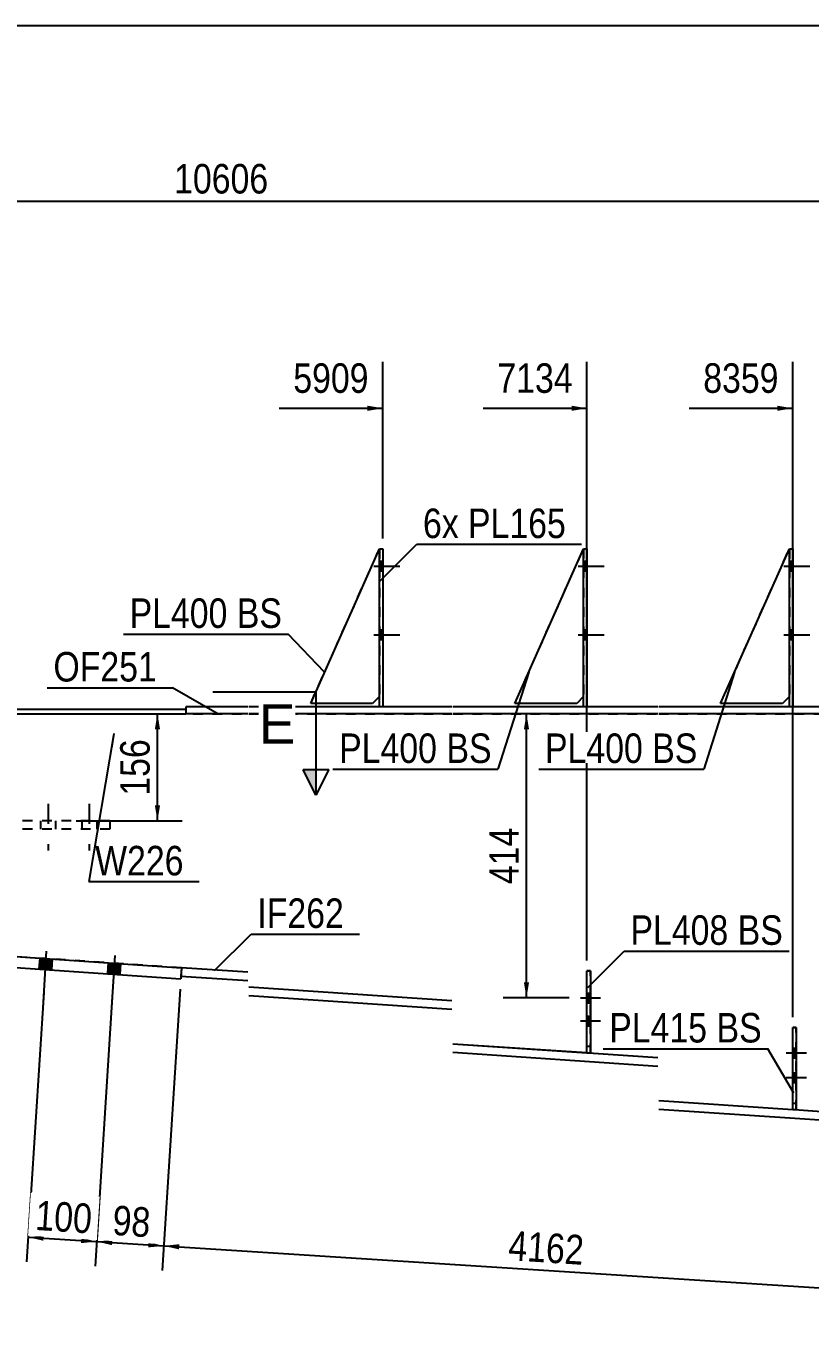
# Model space of a CAD drawing. Header units: millimetres. Extents: x -47 to 355, y -199 to 78.
# Drawn here: x 122.4 to 198.4, y -47.1 to 78.4 of the extents above; entities that cross this region are included whole.
import ezdxf

# ---------------------------------------------------------------- set-up
doc = ezdxf.new("R2010")
doc.units = ezdxf.units.MM
doc.linetypes.add('DXK_LINE_DOT1', pattern=[1.8814, 0.9407, -0.9407])
doc.linetypes.add('DXK_LINE_DOT2', pattern=[3.9198, 1.9599, -1.9599])
doc.styles.add('Arial', font='ARIAL.TTF', dxfattribs={"height": 0.2})
doc.styles.add('Arial Narrow', font='ARIALN.TTF', dxfattribs={"height": 0.2})

# ---------------------------------------------------------------- blocks, each defined once
blk = doc.blocks.new('Unknown-627304503-1201')
at = {"color": 5, "linetype": 'Continuous'}
blk.add_line((355.18, 78.44), (-44.82, 78.44), dxfattribs=at)
blk = doc.blocks.new('Bolt-627304503-1585 - 1579')
at = {"linetype": 'Continuous'}
for points in [[(176.8, 25.53), (176.8, 26.47), (176.46, 26.47), (176.46, 25.53)], [(176.8, 25.53), (176.8, 26.47), (176.46, 26.47), (176.46, 25.53)], [(176.8, 25.53), (176.8, 26.47), (176.46, 26.47), (176.46, 25.53)], [(176.8, 18.87), (176.8, 19.8), (176.46, 19.8), (176.46, 18.87)], [(176.8, 18.87), (176.8, 19.8), (176.46, 19.8), (176.46, 18.87)], [(176.8, 18.87), (176.8, 19.8), (176.46, 19.8), (176.46, 18.87)]]:
    blk.add_hatch(color=3, dxfattribs=at).paths.add_polyline_path(points)
at = {"color": 3, "linetype": 'Continuous'}
for p, q in [((176.46, 26.47), (176.8, 26.47)), ((176.46, 26.47), (176.8, 26.47)), ((176.46, 26.47), (176.8, 26.47)), ((175.93, 26), (178.46, 26)), ((175.93, 26), (178.46, 26)), ((175.93, 26), (178.46, 26)), ((176.46, 25.53), (176.8, 25.53)), ((176.46, 25.53), (176.8, 25.53)), ((176.46, 25.53), (176.8, 25.53)), ((175.93, 19.33), (178.46, 19.33)), ((175.93, 19.33), (178.46, 19.33)), ((175.93, 19.33), (178.46, 19.33)), ((176.46, 19.8), (176.8, 19.8)), ((176.46, 19.8), (176.8, 19.8)), ((176.46, 19.8), (176.8, 19.8)), ((176.46, 18.87), (176.8, 18.87)), ((176.46, 18.87), (176.8, 18.87)), ((176.46, 18.87), (176.8, 18.87))]:
    blk.add_line(p, q, dxfattribs=at)
blk = doc.blocks.new('Bolt-627304503-1601 - 1579')
at = {"color": 3, "linetype": 'DXK_LINE_DOT2'}
for p, q in [((120.52, 2.93), (120.52, -1.6)), ((124.52, 2.93), (124.52, -1.6)), ((128.52, 2.93), (128.52, -1.6)), ((119.78, 1.27), (119.78, 0.47)), ((121.25, 1.27), (121.25, 0.47)), ((123.78, 1.27), (123.78, 0.47)), ((125.25, 1.27), (125.25, 0.47)), ((127.78, 1.27), (127.78, 0.47)), ((129.25, 1.27), (129.25, 0.47))]:
    blk.add_line(p, q, dxfattribs=at)
blk = doc.blocks.new('Part-627304503-1978 - 1579')
at = {"color": 2, "linetype": 'Continuous'}
for p, q in [((196.76, -26.79), (196.76, -18.79)), ((196.76, -18.79), (197.1, -18.79)), ((197.1, -18.79), (197.1, -26.79)), ((197.1, -26.79), (196.76, -26.79))]:
    blk.add_line(p, q, dxfattribs=at)
at = {"color": 7, "linetype": 'DXK_LINE_DOT1'}
blk.add_line((196.76, -26.12), (197.1, -26.12), dxfattribs=at)
blk = doc.blocks.new('Part-627304503-1909 - 1579')
at = {"color": 2, "linetype": 'Continuous'}
for p, q in [((169.8, 12.67), (176.46, 27.67)), ((175.8, 12.67), (169.8, 12.67)), ((176.46, 13.33), (175.8, 12.67))]:
    blk.add_line(p, q, dxfattribs=at)
at = {"color": 7, "linetype": 'DXK_LINE_DOT1'}
blk.add_line((176.46, 27.67), (176.46, 13.33), dxfattribs=at)
blk = doc.blocks.new('Part-627304503-1776 - 1579')
at = {"color": 2, "linetype": 'Continuous'}
for p, q in [((176.46, 12.33), (176.46, 27.67)), ((176.46, 27.67), (176.8, 27.67)), ((176.8, 27.67), (176.8, 12.33)), ((176.8, 12.33), (176.46, 12.33))]:
    blk.add_line(p, q, dxfattribs=at)
blk = doc.blocks.new('Bolt-627304503-1586 - 1579')
at = {"linetype": 'Continuous'}
for points in [[(196.76, 25.53), (196.76, 26.47), (196.43, 26.47), (196.43, 25.53)], [(196.76, 25.53), (196.76, 26.47), (196.43, 26.47), (196.43, 25.53)], [(196.76, 25.53), (196.76, 26.47), (196.43, 26.47), (196.43, 25.53)], [(196.76, 18.87), (196.76, 19.8), (196.43, 19.8), (196.43, 18.87)], [(196.76, 18.87), (196.76, 19.8), (196.43, 19.8), (196.43, 18.87)], [(196.76, 18.87), (196.76, 19.8), (196.43, 19.8), (196.43, 18.87)]]:
    blk.add_hatch(color=3, dxfattribs=at).paths.add_polyline_path(points)
at = {"color": 3, "linetype": 'Continuous'}
for p, q in [((196.43, 26.47), (196.76, 26.47)), ((196.43, 26.47), (196.76, 26.47)), ((196.43, 26.47), (196.76, 26.47)), ((195.9, 26), (198.43, 26)), ((195.9, 26), (198.43, 26)), ((195.9, 26), (198.43, 26)), ((196.43, 25.53), (196.76, 25.53)), ((196.43, 25.53), (196.76, 25.53)), ((196.43, 25.53), (196.76, 25.53)), ((195.9, 19.33), (198.43, 19.33)), ((195.9, 19.33), (198.43, 19.33)), ((195.9, 19.33), (198.43, 19.33)), ((196.43, 19.8), (196.76, 19.8)), ((196.43, 19.8), (196.76, 19.8)), ((196.43, 19.8), (196.76, 19.8)), ((196.43, 18.87), (196.76, 18.87)), ((196.43, 18.87), (196.76, 18.87)), ((196.43, 18.87), (196.76, 18.87))]:
    blk.add_line(p, q, dxfattribs=at)
blk = doc.blocks.new('Bolt-627304503-1589 - 1579')
at = {"linetype": 'Continuous'}
for points in [[(157, 25.53), (157, 26.47), (156.66, 26.47), (156.66, 25.53)], [(157, 25.53), (157, 26.47), (156.66, 26.47), (156.66, 25.53)], [(157, 25.53), (157, 26.47), (156.66, 26.47), (156.66, 25.53)], [(157, 18.87), (157, 19.8), (156.66, 19.8), (156.66, 18.87)], [(157, 18.87), (157, 19.8), (156.66, 19.8), (156.66, 18.87)], [(157, 18.87), (157, 19.8), (156.66, 19.8), (156.66, 18.87)]]:
    blk.add_hatch(color=3, dxfattribs=at).paths.add_polyline_path(points)
at = {"color": 3, "linetype": 'Continuous'}
for p, q in [((156.66, 26.47), (157, 26.47)), ((156.66, 26.47), (157, 26.47)), ((156.66, 26.47), (157, 26.47)), ((156.13, 26), (158.66, 26)), ((156.13, 26), (158.66, 26)), ((156.13, 26), (158.66, 26)), ((156.66, 25.53), (157, 25.53)), ((156.66, 25.53), (157, 25.53)), ((156.66, 25.53), (157, 25.53)), ((156.13, 19.33), (158.66, 19.33)), ((156.13, 19.33), (158.66, 19.33)), ((156.13, 19.33), (158.66, 19.33)), ((156.66, 19.8), (157, 19.8)), ((156.66, 19.8), (157, 19.8)), ((156.66, 19.8), (157, 19.8)), ((156.66, 18.87), (157, 18.87)), ((156.66, 18.87), (157, 18.87)), ((156.66, 18.87), (157, 18.87))]:
    blk.add_line(p, q, dxfattribs=at)
blk = doc.blocks.new('Bolt-627304503-1593 - 1579')
at = {"color": 3, "linetype": 'DXK_LINE_DOT2'}
for p, q in [((176.16, -15.91), (178.36, -15.91)), ((176.8, -15.45), (177.13, -15.45)), ((176.8, -16.38), (177.13, -16.38)), ((176.16, -18.14), (178.36, -18.14)), ((176.8, -17.68), (177.13, -17.68)), ((176.8, -18.61), (177.13, -18.61))]:
    blk.add_line(p, q, dxfattribs=at)
blk = doc.blocks.new('Part-627304503-1658 - 1579')
at = {"color": 2, "linetype": 'Continuous'}
for p, q in [((150, 12.67), (156.66, 27.67)), ((156, 12.67), (150, 12.67)), ((156.66, 13.33), (156, 12.67))]:
    blk.add_line(p, q, dxfattribs=at)
at = {"color": 7, "linetype": 'DXK_LINE_DOT1'}
blk.add_line((156.66, 27.67), (156.66, 13.33), dxfattribs=at)
blk = doc.blocks.new('Bolt-627304503-1594 - 1579')
at = {"color": 3, "linetype": 'DXK_LINE_DOT2'}
for p, q in [((196.13, -21.26), (198.33, -21.26)), ((196.76, -20.79), (197.1, -20.79)), ((196.76, -21.73), (197.1, -21.73)), ((196.13, -23.65), (198.33, -23.65)), ((196.76, -23.19), (197.1, -23.19)), ((196.76, -24.12), (197.1, -24.12))]:
    blk.add_line(p, q, dxfattribs=at)
blk = doc.blocks.new('Part-627304503-1904 - 1579')
at = {"color": 2, "linetype": 'Continuous'}
for p, q in [((189.76, 12.67), (196.43, 27.67)), ((195.76, 12.67), (189.76, 12.67)), ((196.43, 13.33), (195.76, 12.67))]:
    blk.add_line(p, q, dxfattribs=at)
at = {"color": 7, "linetype": 'DXK_LINE_DOT1'}
blk.add_line((196.43, 27.67), (196.43, 13.33), dxfattribs=at)
blk = doc.blocks.new('Bolt-627304503-1599 - 1579')
at = {"linetype": 'Continuous'}
for points in [[(176.8, -15.45), (176.8, -16.38), (177.13, -16.38), (177.13, -15.45)], [(176.8, -17.68), (176.8, -18.61), (177.13, -18.61), (177.13, -17.68)]]:
    blk.add_hatch(color=3, dxfattribs=at).paths.add_polyline_path(points)
at = {"color": 3, "linetype": 'Continuous'}
for p, q in [((176.26, -15.91), (177.13, -15.91)), ((176.8, -15.45), (177.13, -15.45)), ((176.8, -16.38), (177.13, -16.38)), ((176.26, -18.14), (177.13, -18.14)), ((176.8, -17.68), (177.13, -17.68)), ((176.8, -18.61), (177.13, -18.61))]:
    blk.add_line(p, q, dxfattribs=at)
blk = doc.blocks.new('Bolt-627304503-1600 - 1579')
at = {"linetype": 'Continuous'}
for points in [[(197.1, -21.73), (197.1, -20.79), (196.76, -20.79), (196.76, -21.73)], [(197.1, -24.12), (197.1, -23.19), (196.76, -23.19), (196.76, -24.12)]]:
    blk.add_hatch(color=3, dxfattribs=at).paths.add_polyline_path(points)
at = {"color": 3, "linetype": 'Continuous'}
for p, q in [((196.23, -21.26), (197.1, -21.26)), ((196.76, -20.79), (197.1, -20.79)), ((196.76, -21.73), (197.1, -21.73)), ((196.23, -23.65), (197.1, -23.65)), ((196.76, -23.19), (197.1, -23.19)), ((196.76, -24.12), (197.1, -24.12))]:
    blk.add_line(p, q, dxfattribs=at)
blk = doc.blocks.new('Part-627304503-1993 - 1579')
at = {"color": 2, "linetype": 'Continuous'}
for p, q in [((176.8, -21.28), (176.8, -13.28)), ((176.8, -13.28), (177.13, -13.28)), ((177.13, -13.28), (177.13, -21.28)), ((177.13, -21.28), (176.8, -21.28))]:
    blk.add_line(p, q, dxfattribs=at)
at = {"color": 7, "linetype": 'DXK_LINE_DOT1'}
blk.add_line((176.8, -20.61), (177.13, -20.61), dxfattribs=at)
blk = doc.blocks.new('Bolt-627304503-1602 - 1579')
at = {"linetype": 'Continuous'}
for points in [[(123.64, -13.13), (124.84, -13.2), (124.91, -12.14), (123.71, -12.06)], [(123.64, -13.13), (124.84, -13.2), (124.91, -12.14), (123.71, -12.06)], [(123.64, -13.13), (124.84, -13.2), (124.91, -12.14), (123.71, -12.06)], [(123.64, -13.13), (124.84, -13.2), (124.91, -12.14), (123.71, -12.06)], [(130.29, -13.55), (131.49, -13.63), (131.56, -12.56), (130.36, -12.49)], [(130.29, -13.55), (131.49, -13.63), (131.56, -12.56), (130.36, -12.49)], [(130.29, -13.55), (131.49, -13.63), (131.56, -12.56), (130.36, -12.49)], [(130.29, -13.55), (131.49, -13.63), (131.56, -12.56), (130.36, -12.49)]]:
    blk.add_hatch(color=3, dxfattribs=at).paths.add_polyline_path(points)
at = {"color": 3, "linetype": 'Continuous'}
for p, q in [((123.71, -12.06), (123.64, -13.13)), ((123.71, -12.06), (123.64, -13.13)), ((123.71, -12.06), (123.64, -13.13)), ((123.71, -12.06), (123.64, -13.13)), ((124.35, -11.38), (123.97, -17.42)), ((124.35, -11.38), (123.97, -17.42)), ((124.35, -11.38), (123.97, -17.42)), ((124.35, -11.38), (123.97, -17.42)), ((124.91, -12.14), (124.84, -13.2)), ((124.91, -12.14), (124.84, -13.2)), ((124.91, -12.14), (124.84, -13.2)), ((124.91, -12.14), (124.84, -13.2)), ((130.36, -12.49), (130.29, -13.55)), ((130.36, -12.49), (130.29, -13.55)), ((130.36, -12.49), (130.29, -13.55)), ((130.36, -12.49), (130.29, -13.55)), ((131.01, -11.81), (130.62, -17.85)), ((131.01, -11.81), (130.62, -17.85)), ((131.01, -11.81), (130.62, -17.85)), ((131.01, -11.81), (130.62, -17.85)), ((131.56, -12.56), (131.49, -13.63)), ((131.56, -12.56), (131.49, -13.63)), ((131.56, -12.56), (131.49, -13.63)), ((131.56, -12.56), (131.49, -13.63))]:
    blk.add_line(p, q, dxfattribs=at)
blk = doc.blocks.new('Part-627304503-1771 - 1579')
at = {"color": 2, "linetype": 'Continuous'}
for p, q in [((196.43, 12.33), (196.43, 27.67)), ((196.43, 27.67), (196.76, 27.67)), ((196.76, 27.67), (196.76, 12.33)), ((196.76, 12.33), (196.43, 12.33))]:
    blk.add_line(p, q, dxfattribs=at)
blk = doc.blocks.new('Part-627304503-1756 - 1579')
at = {"color": 2, "linetype": 'Continuous'}
for p, q in [((156.66, 12.33), (156.66, 27.67)), ((156.66, 27.67), (157, 27.67)), ((157, 27.67), (157, 12.33)), ((157, 12.33), (156.66, 12.33))]:
    blk.add_line(p, q, dxfattribs=at)
blk = doc.blocks.new('Part-627304503-1936 - 1579')
at = {"color": 7, "linetype": 'DXK_LINE_DOT1'}
for p, q in [((130.52, 1.27), (118.52, 1.27)), ((118.52, 1.27), (118.52, 0.47)), ((130.52, 1.27), (130.52, 0.47)), ((130.52, 0.47), (118.52, 0.47))]:
    blk.add_line(p, q, dxfattribs=at)
blk = doc.blocks.new('Part-627304503-1956 - 1579')
at = {"color": 7, "linetype": 'DXK_LINE_DOT1'}
for p, q in [((150, 12.67), (156.66, 27.67)), ((156, 12.67), (150, 12.67)), ((156.66, 13.33), (156, 12.67))]:
    blk.add_line(p, q, dxfattribs=at)
blk = doc.blocks.new('Part-627304503-2062 - 1579')
at = {"color": 7, "linetype": 'DXK_LINE_DOT1'}
for p, q in [((196.76, -26.77), (196.76, -18.79)), ((197.1, -18.79), (196.76, -18.79)), ((197.1, -26.79), (197.1, -18.79)), ((196.76, -26.77), (196.76, -26.79)), ((197.1, -26.79), (196.76, -26.79))]:
    blk.add_line(p, q, dxfattribs=at)
blk = doc.blocks.new('Part-627304503-2067 - 1579')
at = {"color": 7, "linetype": 'DXK_LINE_DOT1'}
for p, q in [((189.76, 12.67), (196.43, 27.67)), ((195.76, 12.67), (189.76, 12.67)), ((196.43, 13.33), (195.76, 12.67))]:
    blk.add_line(p, q, dxfattribs=at)
blk = doc.blocks.new('Part-627304503-2072 - 1579')
at = {"color": 7, "linetype": 'DXK_LINE_DOT1'}
for p, q in [((176.8, -21.26), (176.8, -13.28)), ((177.13, -13.28), (176.8, -13.28)), ((177.13, -21.28), (177.13, -13.28)), ((176.8, -21.26), (176.8, -21.28)), ((177.13, -21.28), (176.8, -21.28))]:
    blk.add_line(p, q, dxfattribs=at)
blk = doc.blocks.new('Part-627304503-2077 - 1579')
at = {"color": 7, "linetype": 'DXK_LINE_DOT1'}
for p, q in [((169.8, 12.67), (176.46, 27.67)), ((175.8, 12.67), (169.8, 12.67)), ((176.46, 13.33), (175.8, 12.67))]:
    blk.add_line(p, q, dxfattribs=at)
blk = doc.blocks.new('Part-627304503-2092 - 1579')
at = {"color": 2, "linetype": 'Continuous'}
for p, q in [((137.9, 12.07), (111.84, 12.07)), ((111.84, 11.67), (137.9, 11.67)), ((137.9, 12.07), (137.9, 11.67))]:
    blk.add_line(p, q, dxfattribs=at)
blk = doc.blocks.new('Part-627304503-2119 - 1579')
at = {"color": 2, "linetype": 'Continuous'}
for p, q in [((137.9, 12.33), (137.9, 11.67)), ((143.9, 12.33), (137.9, 12.33)), ((143.9, 11.67), (137.9, 11.67)), ((156.66, 12.33), (144, 12.33)), ((163.7, 11.67), (144, 11.67)), ((163.7, 12.33), (157, 12.33)), ((176.46, 12.33), (163.8, 12.33)), ((183.66, 11.67), (163.8, 11.67)), ((183.66, 12.33), (176.8, 12.33)), ((196.43, 12.33), (183.76, 12.33)), ((203.63, 11.67), (183.76, 11.67)), ((203.63, 12.33), (196.76, 12.33))]:
    blk.add_line(p, q, dxfattribs=at)
at = {"color": 7, "linetype": 'DXK_LINE_DOT1'}
for p, q in [((157, 12.33), (156.66, 12.33)), ((176.8, 12.33), (176.46, 12.33)), ((196.76, 12.33), (196.43, 12.33))]:
    blk.add_line(p, q, dxfattribs=at)
blk = doc.blocks.new('Part-627304503-2141 - 1579')
at = {"color": 2, "linetype": 'Continuous'}
for p, q in [((117.9, 11.67), (117.9, -11.67)), ((117.9, -11.67), (117.91, -11.67)), ((143.9, -13.42), (137.47, -12.99)), ((163.7, -16.21), (144, -14.88)), ((176.8, -21.26), (163.8, -20.39)), ((183.66, -21.73), (176.96, -21.28)), ((196.76, -26.77), (183.76, -25.9)), ((203.63, -27.24), (196.93, -26.79)), ((210.48, -31.66), (203.73, -31.21))]:
    blk.add_line(p, q, dxfattribs=at)
at = {"color": 7, "linetype": 'DXK_LINE_DOT1'}
for p, q in [((117.9, 11.67), (143.9, 11.67)), ((144, 11.67), (163.7, 11.67)), ((163.8, 11.67), (183.66, 11.67)), ((183.76, 11.67), (203.63, 11.67)), ((203.73, 11.67), (210.52, 11.67)), ((210.52, 11.67), (210.52, -31.67)), ((137.47, -12.99), (117.9, -11.67)), ((176.96, -21.28), (176.8, -21.26)), ((196.93, -26.79), (196.76, -26.77)), ((210.52, -31.67), (210.48, -31.66)), ((210.48, -31.66), (210.52, -31.67)), ((210.52, -31.67), (210.52, -31.67))]:
    blk.add_line(p, q, dxfattribs=at)
blk = doc.blocks.new('Part-627304503-2185 - 1579')
at = {"color": 2, "linetype": 'Continuous'}
for p, q in [((117.91, -11.67), (117.84, -12.73)), ((117.91, -11.67), (137.47, -12.99)), ((117.84, -12.73), (137.4, -14.05)), ((137.47, -12.99), (137.4, -14.05))]:
    blk.add_line(p, q, dxfattribs=at)
blk = doc.blocks.new('Part-627304503-2207 - 1579')
at = {"color": 7, "linetype": 'DXK_LINE_DOT1'}
for p, q in [((137.47, -12.99), (137.41, -13.79)), ((176.92, -21.28), (176.8, -21.27)), ((196.91, -26.79), (196.76, -26.78))]:
    blk.add_line(p, q, dxfattribs=at)
at = {"color": 2, "linetype": 'Continuous'}
for p, q in [((137.41, -13.79), (143.9, -14.23)), ((143.9, -13.43), (137.47, -12.99)), ((163.7, -16.21), (144, -14.88)), ((144, -15.68), (163.7, -17.01)), ((176.8, -21.27), (163.8, -20.39)), ((163.8, -21.19), (183.66, -22.53)), ((183.66, -21.73), (176.92, -21.28)), ((196.76, -26.78), (183.76, -25.9)), ((183.76, -26.7), (203.63, -28.04)), ((203.63, -27.24), (196.91, -26.79)), ((210.52, -31.67), (203.73, -31.21)), ((203.73, -32.01), (210.46, -32.46)), ((210.52, -31.67), (210.46, -32.46))]:
    blk.add_line(p, q, dxfattribs=at)
blk = doc.blocks.new('StraightDimension-627304503-11049 - 1579')
at = {"linetype": 'Continuous'}
for points in [[(137.22, -40.32), (135.74, -39.98), (137.25, -39.82)], [(208.2, -44.35), (209.68, -44.7), (208.17, -44.85)]]:
    blk.add_hatch(color=7, dxfattribs=at).paths.add_polyline_path(points)
at = {"color": 7, "linetype": 'Continuous'}
for p, q in [((137.33, -15.05), (135.59, -42.37)), ((210.4, -33.46), (209.53, -47.09)), ((135.74, -39.98), (209.68, -44.7))]:
    blk.add_line(p, q, dxfattribs=at)
at = {"color": 0}
blk.add_wipeout([(176.97, -42.46), (177.24, -38.27), (168.74, -37.73), (168.47, -41.92)], dxfattribs=at)
at = {"color": 3, "style": 'Arial Narrow'}
blk.add_text('4162', height=2.863, rotation=-3.6497, dxfattribs=at).set_placement((169.11, -41.36))
blk = doc.blocks.new('StraightDimension-627304503-11568 - 1579')
at = {"color": 7, "linetype": 'Continuous'}
blk.add_line((-2.32, 61.42), (284.96, 61.42), dxfattribs=at)
at = {"color": 0}
blk.add_wipeout([(146.49, 61.57), (146.49, 65.77), (136.15, 65.77), (136.15, 61.57)], dxfattribs=at)
at = {"color": 3, "style": 'Arial Narrow'}
blk.add_text('10606', height=2.863, dxfattribs=at).set_placement((136.75, 62.17))
blk = doc.blocks.new('StraightDimension-627304503-7479 - 1579')
at = {"linetype": 'Continuous'}
for points in [[(170.68, 10.17), (170.93, 11.67), (171.18, 10.17)], [(171.18, -14.41), (170.93, -15.91), (170.68, -14.41)]]:
    blk.add_hatch(color=7, dxfattribs=at).paths.add_polyline_path(points)
at = {"color": 7, "linetype": 'Continuous'}
for p, q in [((176.49, 11.67), (168.68, 11.67)), ((170.93, -15.91), (170.93, 11.67)), ((175.08, -15.91), (168.68, -15.91))]:
    blk.add_line(p, q, dxfattribs=at)
at = {"color": 0}
blk.add_wipeout([(170.78, 1.22), (166.58, 1.22), (166.58, -5.47), (170.78, -5.47)], dxfattribs=at)
at = {"color": 3, "style": 'Arial Narrow'}
blk.add_text('414', height=2.863, rotation=90.0002, dxfattribs=at).set_placement((170.18, -4.87))
blk = doc.blocks.new('StraightDimension-627304503-7459 - 1579')
at = {"linetype": 'Continuous'}
for points in [[(134.88, 10.17), (135.13, 11.67), (135.38, 10.17)], [(135.38, 2.77), (135.13, 1.27), (134.88, 2.77)]]:
    blk.add_hatch(color=7, dxfattribs=at).paths.add_polyline_path(points)
at = {"color": 7, "linetype": 'Continuous'}
for p, q in [((127.26, 11.67), (137.53, 11.67)), ((135.13, 1.27), (135.13, 11.67)), ((127.26, 1.27), (137.53, 1.27))]:
    blk.add_line(p, q, dxfattribs=at)
at = {"color": 0}
blk.add_wipeout([(134.98, 9.81), (130.78, 9.81), (130.78, 3.12), (134.98, 3.12)], dxfattribs=at)
at = {"color": 3, "style": 'Arial Narrow'}
blk.add_text('156', height=2.863, rotation=90.0002, dxfattribs=at).set_placement((134.38, 3.72))
blk = doc.blocks.new('StraightDimension-627304503-11050 - 1579')
at = {"linetype": 'Continuous'}
for points in [[(130.72, -39.91), (129.23, -39.56), (130.75, -39.41)], [(134.26, -39.63), (135.74, -39.98), (134.23, -40.13)]]:
    blk.add_hatch(color=7, dxfattribs=at).paths.add_polyline_path(points)
at = {"color": 7, "linetype": 'Continuous'}
for p, q in [((137.33, -15.05), (135.59, -42.37)), ((130.75, -15.82), (129.08, -41.96)), ((129.23, -39.56), (135.74, -39.98))]:
    blk.add_line(p, q, dxfattribs=at)
at = {"color": 0}
blk.add_wipeout([(134.92, -39.78), (135.19, -35.58), (130.34, -35.28), (130.07, -39.47)], dxfattribs=at)
at = {"color": 3, "style": 'Arial Narrow'}
blk.add_text('98', height=2.863, rotation=-3.6497, dxfattribs=at).set_placement((130.71, -38.91))
blk = doc.blocks.new('StraightDimension-627304503-11051 - 1579')
at = {"linetype": 'Continuous'}
for points in [[(124.06, -39.48), (122.58, -39.14), (124.09, -38.98)], [(127.75, -39.22), (129.23, -39.56), (127.72, -39.72)]]:
    blk.add_hatch(color=7, dxfattribs=at).paths.add_polyline_path(points)
at = {"color": 7, "linetype": 'Continuous'}
for p, q in [((124.1, -15.4), (122.43, -41.53)), ((130.75, -15.82), (129.08, -41.96)), ((122.58, -39.14), (129.23, -39.56))]:
    blk.add_line(p, q, dxfattribs=at)
at = {"color": 0}
blk.add_wipeout([(129.25, -39.41), (129.52, -35.22), (122.85, -34.8), (122.58, -38.99)], dxfattribs=at)
at = {"color": 3, "style": 'Arial Narrow'}
blk.add_text('100', height=2.863, rotation=-3.6497, dxfattribs=at).set_placement((123.22, -38.43))
blk = doc.blocks.new('StraightDimension-627304503-11245 - 1579')
at = {"linetype": 'Continuous'}
blk.add_hatch(color=7, dxfattribs=at).paths.add_polyline_path([(195.26, 41.57), (196.76, 41.32), (195.26, 41.07)])
at = {"color": 7, "linetype": 'Continuous'}
for p, q in [((196.76, -17.79), (196.76, 45.82)), ((186.7, 41.32), (196.76, 41.32))]:
    blk.add_line(p, q, dxfattribs=at)
at = {"color": 0}
blk.add_wipeout([(195.99, 42.22), (195.99, 46.42), (187.48, 46.42), (187.48, 42.22)], dxfattribs=at)
at = {"color": 3, "style": 'Arial Narrow'}
blk.add_text('8359', height=2.863, dxfattribs=at).set_placement((188.08, 42.82))
blk = doc.blocks.new('StraightDimension-627304503-11246 - 1579')
at = {"linetype": 'Continuous'}
blk.add_hatch(color=7, dxfattribs=at).paths.add_polyline_path([(175.3, 41.57), (176.8, 41.32), (175.3, 41.07)])
at = {"color": 7, "linetype": 'Continuous'}
for p, q in [((176.8, -12.28), (176.8, 45.82)), ((166.74, 41.32), (176.8, 41.32))]:
    blk.add_line(p, q, dxfattribs=at)
at = {"color": 0}
blk.add_wipeout([(176.02, 42.22), (176.02, 46.42), (167.51, 46.42), (167.51, 42.22)], dxfattribs=at)
at = {"color": 3, "style": 'Arial Narrow'}
blk.add_text('7134', height=2.863, dxfattribs=at).set_placement((168.11, 42.82))
blk = doc.blocks.new('StraightDimension-627304503-11247 - 1579')
at = {"linetype": 'Continuous'}
blk.add_hatch(color=7, dxfattribs=at).paths.add_polyline_path([(155.5, 41.57), (157, 41.32), (155.5, 41.07)])
at = {"color": 7, "linetype": 'Continuous'}
for p, q in [((157, 28.67), (157, 45.82)), ((146.94, 41.32), (157, 41.32))]:
    blk.add_line(p, q, dxfattribs=at)
at = {"color": 0}
blk.add_wipeout([(156.22, 42.22), (156.22, 46.42), (147.71, 46.42), (147.71, 42.22)], dxfattribs=at)
at = {"color": 3, "style": 'Arial Narrow'}
blk.add_text('5909', height=2.863, dxfattribs=at).set_placement((148.31, 42.82))
blk = doc.blocks.new('MarkSet-627304503-8466 - 1579')
at = {"color": 0}
for points in [[(182.23, 6.89), (182.23, 9.89), (172.73, 9.89), (172.73, 6.89)], [(187.52, 6.89), (187.52, 9.89), (183.13, 9.89), (183.13, 6.89)]]:
    blk.add_wipeout(points, dxfattribs=at)
for points in [[(182.23, 6.89), (182.23, 9.89), (172.73, 9.89), (172.73, 6.89)], [(187.52, 6.89), (187.52, 9.89), (183.13, 9.89), (183.13, 6.89)]]:
    blk.add_wipeout(points, dxfattribs=at)
at = {"color": 7, "linetype": 'Continuous'}
for p in [(191.12, 15.69), (172.13, 6.29)]:
    blk.add_line(p, (188.12, 6.29), dxfattribs=at)
at = {"color": 3, "style": 'Arial Narrow'}
for s, p in [('PL400', (172.73, 6.89)), ('BS', (183.13, 6.89))]:
    blk.add_text(s, height=2.863, dxfattribs=at).set_placement(p)
blk = doc.blocks.new('MarkSet-627304503-8336 - 1579')
at = {"color": 0}
for points in [[(141.93, 20), (141.93, 23), (132.43, 23), (132.43, 20)], [(147.22, 20), (147.22, 23), (142.83, 23), (142.83, 20)]]:
    blk.add_wipeout(points, dxfattribs=at)
for points in [[(141.93, 20), (141.93, 23), (132.43, 23), (132.43, 20)], [(147.22, 20), (147.22, 23), (142.83, 23), (142.83, 20)]]:
    blk.add_wipeout(points, dxfattribs=at)
at = {"color": 7, "linetype": 'Continuous'}
for p in [(131.83, 19.4), (151.35, 15.69)]:
    blk.add_line(p, (147.82, 19.4), dxfattribs=at)
at = {"color": 3, "style": 'Arial Narrow'}
for s, p in [('PL400', (132.43, 20)), ('BS', (142.83, 20))]:
    blk.add_text(s, height=2.863, dxfattribs=at).set_placement(p)
blk = doc.blocks.new('SectionMark-627304503-8149 - 1579')
at = {"linetype": 'Continuous'}
for points in [[(105.94, 6.27), (107.19, 6.27), (105.94, 3.77)], [(149.26, 6.27), (150.51, 6.27), (150.51, 3.77)]]:
    blk.add_hatch(color=30, dxfattribs=at).paths.add_polyline_path(points)
at = {"color": 30, "linetype": 'Continuous'}
for p, q in [((105.94, 13.77), (115.94, 13.77)), ((105.94, 13.77), (105.94, 3.77)), ((150.51, 13.77), (140.51, 13.77)), ((150.51, 13.77), (150.51, 3.77)), ((105.94, 3.77), (104.69, 6.27)), ((107.19, 6.27), (104.69, 6.27)), ((105.94, 3.77), (107.19, 6.27)), ((149.26, 6.27), (151.76, 6.27)), ((150.51, 3.77), (149.26, 6.27)), ((151.76, 6.27), (150.51, 3.77))]:
    blk.add_line(p, q, dxfattribs=at)
at = {"color": 0, "linetype": 'Continuous'}
for points in [[(111.5, 8.77), (111.5, 12.77), (107.94, 12.77), (107.94, 8.77)], [(148.51, 8.77), (148.51, 12.77), (144.95, 12.77), (144.95, 8.77)]]:
    blk.add_wipeout(points, dxfattribs=at)
at = {"color": 96, "linetype": 'Continuous', "style": 'Arial'}
for p in [(107.94, 8.77), (144.95, 8.77)]:
    blk.add_text('E', height=3.82, dxfattribs=at).set_placement(p)
blk = doc.blocks.new('MarkSet-627304503-8369 - 1579')
at = {"color": 0}
for points in [[(190.52, -10.76), (190.52, -7.76), (181.02, -7.76), (181.02, -10.76)], [(195.81, -10.76), (195.81, -7.76), (191.42, -7.76), (191.42, -10.76)]]:
    blk.add_wipeout(points, dxfattribs=at)
for points in [[(190.52, -10.76), (190.52, -7.76), (181.02, -7.76), (181.02, -10.76)], [(195.81, -10.76), (195.81, -7.76), (191.42, -7.76), (191.42, -10.76)]]:
    blk.add_wipeout(points, dxfattribs=at)
at = {"color": 7, "linetype": 'Continuous'}
for p, q in [((176.88, -14.89), (180.42, -11.36)), ((180.42, -11.36), (196.41, -11.36))]:
    blk.add_line(p, q, dxfattribs=at)
at = {"color": 3, "style": 'Arial Narrow'}
for s, p in [('PL408', (181.02, -10.76)), ('BS', (191.42, -10.76))]:
    blk.add_text(s, height=2.863, dxfattribs=at).set_placement(p)
blk = doc.blocks.new('MarkSet-627304503-8380 - 1579')
at = {"color": 0}
for points in [[(188.47, -20.24), (188.47, -17.24), (178.96, -17.24), (178.96, -20.24)], [(193.75, -20.24), (193.75, -17.24), (189.37, -17.24), (189.37, -20.24)]]:
    blk.add_wipeout(points, dxfattribs=at)
for points in [[(188.47, -20.24), (188.47, -17.24), (178.96, -17.24), (178.96, -20.24)], [(193.75, -20.24), (193.75, -17.24), (189.37, -17.24), (189.37, -20.24)]]:
    blk.add_wipeout(points, dxfattribs=at)
at = {"color": 7, "linetype": 'Continuous'}
for p in [(178.36, -20.84), (196.85, -25.17)]:
    blk.add_line(p, (194.35, -20.84), dxfattribs=at)
at = {"color": 3, "style": 'Arial Narrow'}
for s, p in [('PL415', (178.96, -20.24)), ('BS', (189.37, -20.24))]:
    blk.add_text(s, height=2.863, dxfattribs=at).set_placement(p)
blk = doc.blocks.new('Mark-627304503-8532 - 1579')
at = {"color": 0}
blk.add_wipeout([(137.67, -4.02), (137.67, -1.02), (129.09, -1.02), (129.09, -4.02)], dxfattribs=at)
blk.add_wipeout([(137.67, -4.02), (137.67, -1.02), (129.09, -1.02), (129.09, -4.02)], dxfattribs=at)
at = {"color": 7, "linetype": 'Continuous'}
for p, q in [((130.91, 9.74), (128.49, -4.62)), ((128.49, -4.62), (139.17, -4.62))]:
    blk.add_line(p, q, dxfattribs=at)
at = {"color": 3, "style": 'Arial Narrow'}
blk.add_text('W226', height=2.863, dxfattribs=at).set_placement((129.09, -4.02))
blk = doc.blocks.new('MarkSet-627304503-8403 - 1579')
at = {"color": 0}
for points in [[(164.36, 28.72), (164.36, 31.72), (160.89, 31.72), (160.89, 28.72)], [(174.76, 28.72), (174.76, 31.72), (165.26, 31.72), (165.26, 28.72)]]:
    blk.add_wipeout(points, dxfattribs=at)
for points in [[(164.36, 28.72), (164.36, 31.72), (160.89, 31.72), (160.89, 28.72)], [(174.76, 28.72), (174.76, 31.72), (165.26, 31.72), (165.26, 28.72)]]:
    blk.add_wipeout(points, dxfattribs=at)
at = {"color": 7, "linetype": 'Continuous'}
for p, q in [((156.75, 24.58), (160.29, 28.12)), ((160.29, 28.12), (176.26, 28.12))]:
    blk.add_line(p, q, dxfattribs=at)
at = {"color": 3, "style": 'Arial Narrow'}
for s, p in [('6x', (160.89, 28.72)), ('PL165', (165.26, 28.72))]:
    blk.add_text(s, height=2.863, dxfattribs=at).set_placement(p)
blk = doc.blocks.new('MarkSet-627304503-8477 - 1579')
at = {"color": 0}
for points in [[(162.27, 6.89), (162.27, 9.89), (152.76, 9.89), (152.76, 6.89)], [(167.55, 6.89), (167.55, 9.89), (163.17, 9.89), (163.17, 6.89)]]:
    blk.add_wipeout(points, dxfattribs=at)
for points in [[(162.27, 6.89), (162.27, 9.89), (152.76, 9.89), (152.76, 6.89)], [(167.55, 6.89), (167.55, 9.89), (163.17, 9.89), (163.17, 6.89)]]:
    blk.add_wipeout(points, dxfattribs=at)
at = {"color": 7, "linetype": 'Continuous'}
for p in [(171.15, 15.69), (152.16, 6.29)]:
    blk.add_line(p, (168.15, 6.29), dxfattribs=at)
at = {"color": 3, "style": 'Arial Narrow'}
for s, p in [('PL400', (152.76, 6.89)), ('BS', (163.17, 6.89))]:
    blk.add_text(s, height=2.863, dxfattribs=at).set_placement(p)
blk = doc.blocks.new('Mark-627304503-8529 - 1579')
at = {"color": 7, "linetype": 'Continuous'}
blk.add_line((140.91, 11.7), (136.58, 14.2), dxfattribs=at)
at = {"color": 0}
blk.add_wipeout([(135.08, 14.8), (135.08, 17.8), (125.04, 17.8), (125.04, 14.8)], dxfattribs=at)
blk.add_wipeout([(135.08, 14.8), (135.08, 17.8), (125.04, 17.8), (125.04, 14.8)], dxfattribs=at)
at = {"color": 7, "linetype": 'Continuous'}
blk.add_line((124.44, 14.2), (136.58, 14.2), dxfattribs=at)
at = {"color": 3, "style": 'Arial Narrow'}
blk.add_text('OF251', height=2.863, dxfattribs=at).set_placement((125.04, 14.8))
blk = doc.blocks.new('Mark-627304503-8541 - 1579')
at = {"color": 0}
blk.add_wipeout([(153.22, -9.12), (153.22, -6.12), (144.82, -6.12), (144.82, -9.12)], dxfattribs=at)
blk.add_wipeout([(153.22, -9.12), (153.22, -6.12), (144.82, -6.12), (144.82, -9.12)], dxfattribs=at)
at = {"color": 7, "linetype": 'Continuous'}
for p, q in [((140.68, -13.25), (144.22, -9.72)), ((144.22, -9.72), (154.72, -9.72))]:
    blk.add_line(p, q, dxfattribs=at)
at = {"color": 3, "style": 'Arial Narrow'}
blk.add_text('IF262', height=2.863, dxfattribs=at).set_placement((144.82, -9.12))

msp = doc.modelspace()

# ---------------------------------------------------------------- block references
for name in ['Unknown-627304503-1201', 'Part-627304503-1658 - 1579', 'Part-627304503-1956 - 1579', 'Part-627304503-1756 - 1579', 'Part-627304503-1909 - 1579', 'Part-627304503-2077 - 1579', 'Part-627304503-1776 - 1579', 'Part-627304503-1904 - 1579', 'Part-627304503-2067 - 1579', 'Part-627304503-1771 - 1579', 'Bolt-627304503-1589 - 1579', 'Bolt-627304503-1585 - 1579', 'Bolt-627304503-1586 - 1579', 'Part-627304503-2092 - 1579', 'Part-627304503-2141 - 1579', 'Part-627304503-2119 - 1579', 'Bolt-627304503-1601 - 1579', 'Part-627304503-1936 - 1579', 'Part-627304503-2185 - 1579', 'Bolt-627304503-1602 - 1579', 'Part-627304503-2207 - 1579', 'Part-627304503-1993 - 1579', 'Part-627304503-2072 - 1579', 'Bolt-627304503-1593 - 1579', 'Bolt-627304503-1599 - 1579', 'Part-627304503-1978 - 1579', 'Part-627304503-2062 - 1579', 'Bolt-627304503-1594 - 1579', 'Bolt-627304503-1600 - 1579']:
    msp.add_blockref(name, (0, 0))

# ---------------------------------------------------------------- next in the draw order: block references
msp.add_blockref('StraightDimension-627304503-11049 - 1579', (0, 0))

# ---------------------------------------------------------------- next in the draw order: block references
msp.add_blockref('StraightDimension-627304503-11568 - 1579', (0, 0))

# ---------------------------------------------------------------- next in the draw order: block references
for name in ['StraightDimension-627304503-11247 - 1579', 'StraightDimension-627304503-11245 - 1579', 'MarkSet-627304503-8336 - 1579', 'StraightDimension-627304503-7459 - 1579', 'StraightDimension-627304503-7479 - 1579', 'Mark-627304503-8541 - 1579', 'StraightDimension-627304503-11050 - 1579']:
    msp.add_blockref(name, (0, 0))

# ---------------------------------------------------------------- next in the draw order: block references
for name in ['StraightDimension-627304503-11246 - 1579', 'SectionMark-627304503-8149 - 1579', 'StraightDimension-627304503-11051 - 1579', 'MarkSet-627304503-8380 - 1579']:
    msp.add_blockref(name, (0, 0))

# ---------------------------------------------------------------- next in the draw order: block references
for name in ['MarkSet-627304503-8403 - 1579', 'Mark-627304503-8529 - 1579', 'MarkSet-627304503-8477 - 1579', 'MarkSet-627304503-8466 - 1579', 'Mark-627304503-8532 - 1579', 'MarkSet-627304503-8369 - 1579']:
    msp.add_blockref(name, (0, 0))

doc.saveas('drawing.dxf')
